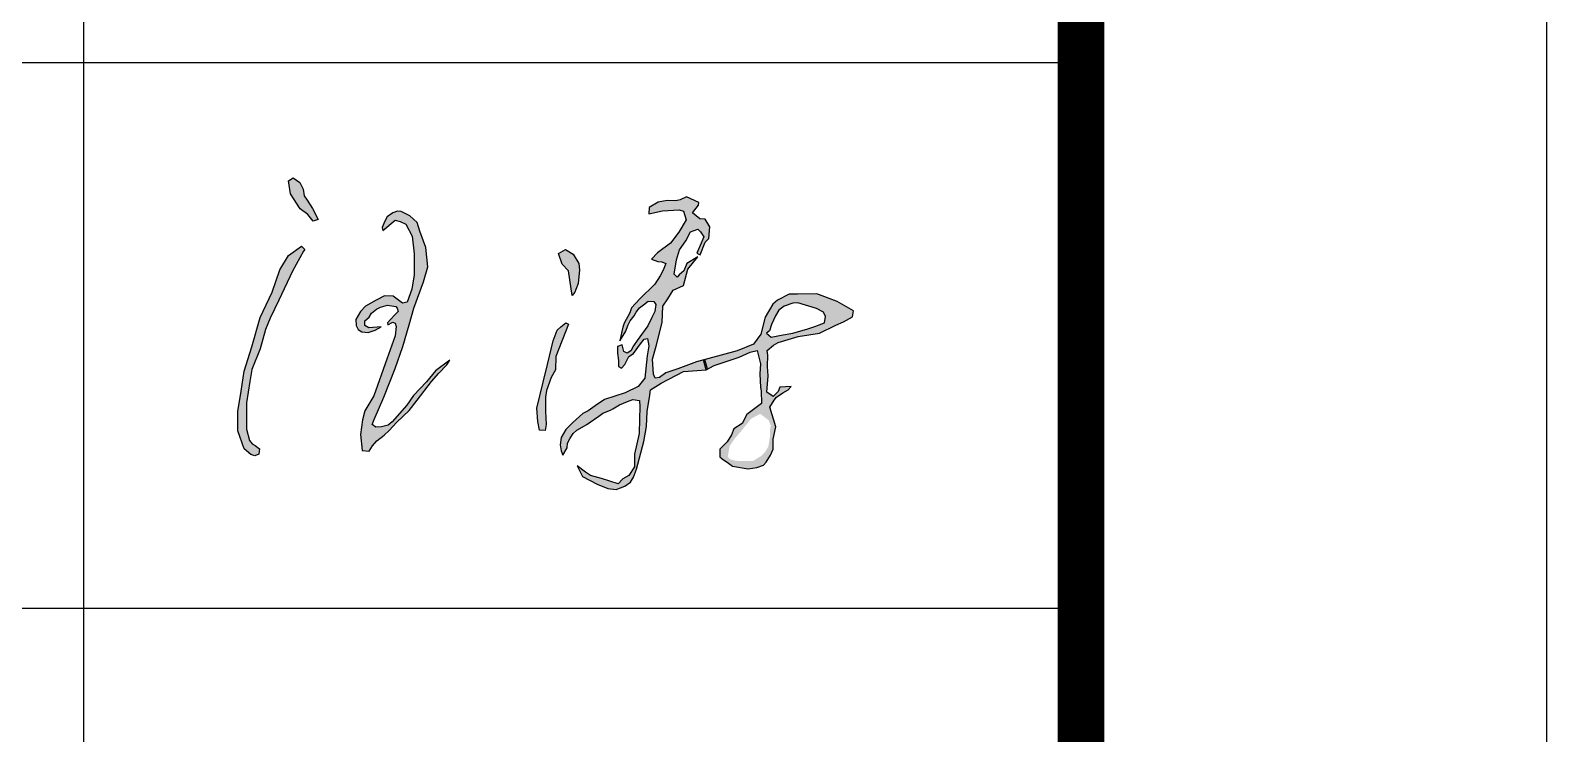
# Model space of a CAD drawing. Extents: x 1169373 to 1354985, y 649019 to 904199.
# Drawn here: x 1349775 to 1354985, y 693002 to 695417 of the extents above; entities that cross this region are included whole.
import ezdxf

# ---------------------------------------------------------------- set-up
doc = ezdxf.new("R2010")
doc.units = 0
doc.header["$LTSCALE"] = 1000
doc.header["$MEASUREMENT"] = 0
for name, color, linetype in [('PUB_TEXT', 7, 'Continuous'), ('PUB_TITLE', 4, 'Continuous'), ('图框', 7, 'Continuous')]:
    doc.layers.add(name, color=color, linetype=linetype)

msp = doc.modelspace()

# ---------------------------------------------------------------- hatches: boundary and pattern name
at = {"layer": 'PUB_TEXT'}
h = msp.add_hatch(color=4, dxfattribs=at)
h.paths.add_polyline_path([(1350676, 694590.1), (1350716.5, 694666), (1350706.5, 694675.9), (1350662.3, 694644.1), (1350631.7, 694594.4), (1350605.5, 694517.7), (1350563.9, 694430.8), (1350535.6, 694330.1), (1350509.5, 694246.2), (1350499.1, 694177.8), (1350487.5, 694108.7), (1350488, 694041.4), (1350509.2, 693979.7), (1350532, 693960), (1350546.2, 693956), (1350559.8, 693961.5), (1350561.9, 693980.2), (1350547.2, 693990.9), (1350530.2, 694001), (1350517.2, 694047.1), (1350517.9, 694137.4), (1350528.6, 694211.6), (1350536.3, 694251.9), (1350564.3, 694323.1), (1350582.3, 694390.3), (1350598.7, 694428.4), (1350628.3, 694490.3)])
h.paths.add_polyline_path([(1350726.3, 694833.5), (1350715.8, 694848.9), (1350711.7, 694871.6), (1350701.2, 694895.1), (1350678.4, 694910.5), (1350661.4, 694900), (1350668.7, 694855.4), (1350702, 694804.3), (1350728.7, 694784.8), (1350746.6, 694762.1), (1350763.6, 694767.8), (1350744.2, 694805.1)])
h = msp.add_hatch(color=4, dxfattribs=at)
h.paths.add_polyline_path([(1351942, 694205.5), (1352019, 694245), (1352096.4, 694251), (1352087.3, 694285.1), (1352063.7, 694278.8), (1351999.4, 694254.7), (1351958.4, 694241.3), (1351936.1, 694224.4), (1351921.8, 694222.6), (1351915.5, 694236.9), (1351912.9, 694287.7), (1351924.5, 694332.3), (1351945.9, 694414.3), (1351948.3, 694469.5), (1351965.2, 694495.5), (1351984, 694524.5), (1352019.5, 694540.6), (1352034.3, 694597.6), (1352068.8, 694639.9), (1352030.4, 694616.5), (1352020.6, 694591.8), (1352003.7, 694577.3), (1351997.6, 694569.4), (1351986.6, 694580), (1351994.9, 694629.2), (1352005.5, 694663.6), (1352026.6, 694694.8), (1352042.5, 694724.7), (1352068, 694734.4), (1352077.3, 694725.2), (1352089.2, 694708), (1352076.8, 694678.1), (1352068, 694659.6), (1352064.9, 694651.7), (1352076.8, 694646), (1352093.6, 694689.5), (1352105.9, 694702.3), (1352109, 694742.8), (1352093.3, 694768.2), (1352074.9, 694770.4), (1352050.4, 694790.5), (1352070.5, 694816.6), (1352072.2, 694825.5), (1352029.3, 694845), (1352008.1, 694835.5), (1351993.1, 694832.2), (1351962.5, 694833.3), (1351931.8, 694827.7), (1351901.2, 694809.4), (1351900, 694787.3), (1351947.3, 694797.5), (1352003.6, 694801.3), (1352019, 694796.2), (1352028, 694766.8), (1352002.4, 694724.6), (1351974.2, 694686.3), (1351929.4, 694653), (1351909, 694631.3), (1351931.3, 694623.4), (1351944.2, 694621.7), (1351958.4, 694616.8), (1351949, 694594.1), (1351939.3, 694574.1), (1351920.2, 694545.7), (1351869.3, 694495.5), (1351839.8, 694463.8), (1351834.5, 694447.6), (1351815.4, 694412), (1351810.9, 694397.6), (1351806.8, 694383.5), (1351800.5, 694350.6), (1351820.6, 694384.1), (1351827.3, 694403.1), (1351835.6, 694419.6), (1351849, 694437.3), (1351856.9, 694449.6), (1351868, 694464.5), (1351881.8, 694474.8), (1351898, 694487), (1351916.9, 694486.2), (1351924.4, 694475.2), (1351920, 694451.9), (1351910.6, 694431.4), (1351896.8, 694401.9), (1351859.7, 694351.8), (1351847.1, 694334.1), (1351837.6, 694316.3), (1351825, 694308.1), (1351813.5, 694314.8), (1351808.4, 694337.2), (1351791.9, 694331.9), (1351791.9, 694308.5), (1351795.4, 694283.1), (1351795.4, 694262.6), (1351806.3, 694257.1), (1351817.3, 694269.1), (1351831.3, 694297), (1351846.7, 694307.5), (1351871.7, 694340.4), (1351883.6, 694356.3), (1351895.6, 694358.8), (1351899.6, 694333.4), (1351894.1, 694299.5), (1351886.1, 694222.8), (1351863.7, 694194), (1351818.8, 694172.6), (1351748, 694149.6), (1351715.9, 694127.6), (1351691.9, 694110.6), (1351673, 694101.2), (1351638.3, 694070.5), (1351614.9, 694046.6), (1351598.6, 694019), (1351595.4, 693993.8), (1351599.2, 693973), (1351604.9, 693958), (1351619.3, 693983.1), (1351620, 693999.5), (1351630, 694016.4), (1351640.1, 694032.2), (1351652.7, 694044.1), (1351686.7, 694063.6), (1351694.9, 694069.3), (1351728.3, 694091.9), (1351742.1, 694102), (1351767.9, 694112.7), (1351776.1, 694117.7), (1351798.8, 694130.9), (1351827.1, 694142.2), (1351844.7, 694149.2), (1351867.4, 694146), (1351868.6, 694124.6), (1351867.4, 694083.1), (1351866.1, 694032.8), (1351851, 693961.3), (1351851, 693918.4), (1351831.3, 693888), (1351810.8, 693876.4), (1351794.6, 693859.4), (1351737.4, 693878.2), (1351698.9, 693888), (1351681.9, 693899.6), (1351654.1, 693922), (1351672, 693885.3), (1351721.8, 693858.8), (1351759, 693843.8), (1351787.3, 693840.2), (1351817.8, 693851.7), (1351837.2, 693865.9), (1351847.4, 693883.1), (1351857.6, 693910.1), (1351882.8, 694004.7), (1351892.2, 694056.2), (1351894.7, 694108.3), (1351899.8, 694144.2), (1351901.7, 694156.7), (1351905.4, 694183.1)])
h.paths.add_polyline_path([(1352210, 694294.2), (1352248.2, 694312.3), (1352272.3, 694317.3), (1352283.2, 694271.6), (1352281.8, 694237), (1352283.9, 694191.1), (1352285.3, 694179.1), (1352286.7, 694136.1), (1352236.4, 694098.3), (1352220.1, 694067.3), (1352191.9, 694048.2), (1352183.4, 694028.5), (1352169.3, 694003.8), (1352143.9, 693978.4), (1352143.9, 693953), (1352152.3, 693945.2), (1352173.5, 693930.4), (1352186.9, 693920.5), (1352240.6, 693911.3), (1352271, 693915.6), (1352294.3, 693924), (1352302.8, 693934.6), (1352317.6, 693957.9), (1352326.8, 693979.1), (1352326.8, 694012.9), (1352335.9, 694055.3), (1352315.5, 694123), (1352331, 694147), (1352338.8, 694156.9), (1352360.7, 694171.7), (1352379, 694182.3), (1352388.9, 694194.3), (1352349.8, 694191.6), (1352344.6, 694177.3), (1352326.8, 694159.2), (1352305.5, 694174.2), (1352310.4, 694230.3), (1352307.4, 694263), (1352308.9, 694302.1), (1352306.9, 694318), (1352328.3, 694336.3), (1352344.6, 694344.7), (1352412.6, 694365.2), (1352486.6, 694376.8), (1352542, 694404.5), (1352568.7, 694416.1), (1352600, 694433), (1352602.6, 694454.4), (1352546.4, 694486.5), (1352476.8, 694512.4), (1352410.8, 694511.5), (1352382.2, 694511.5), (1352342.1, 694490.1), (1352326, 694476.7), (1352300.1, 694432.1), (1352285, 694373.3), (1352259.1, 694339.4), (1352203.8, 694316.2), (1352092.8, 694286.6), (1352101.6, 694253.8), (1352124.6, 694266.1)])
h.paths.add_polyline_path([(1352303.7, 694377.6), (1352314.7, 694385.2), (1352321.6, 694407.1), (1352334.7, 694436.4), (1352346, 694455.8), (1352364.7, 694469.5), (1352394.7, 694480.1), (1352411.6, 694481.4), (1352475.7, 694462.5), (1352500.4, 694449.7), (1352507.3, 694434.4), (1352502.9, 694412.6), (1352470.3, 694399.8), (1352446.5, 694391.9), (1352394.2, 694377.1), (1352355.1, 694370.2), (1352320.5, 694363.7)], flags=16)
h.paths.add_polyline_path([(1352267.4, 694092.3), (1352282.4, 694100.1), (1352310.8, 694079), (1352319.1, 694059), (1352315.8, 694043.4), (1352315.8, 694020.1), (1352310.2, 693987.3), (1352299.7, 693969.5), (1352286.3, 693955.7), (1352258, 693938.4), (1352209.6, 693937.9), (1352193.5, 693940.1), (1352179.5, 693944), (1352171.2, 693951.8), (1352177.3, 693989.5), (1352195.7, 694016.2), (1352219, 694042.9), (1352250.7, 694082.9)], flags=16)
h.paths.add_polyline_path([(1352092.8, 694286.6), (1352087.3, 694285.1), (1352096.4, 694251), (1352101.6, 694253.8)], flags=17)
msp.add_hatch(color=4, dxfattribs=at).paths.add_polyline_path([(1351032.3, 694400.4), (1351027.9, 694367.9), (1351000.2, 694287.9), (1350954.9, 694162.2), (1350924.1, 694109.9), (1350916.2, 694079.1), (1350909.1, 694029), (1350914.8, 693974.5), (1350939.2, 693972.4), (1350950.6, 693990.3), (1350965.7, 694007.5), (1350990.8, 694026.8), (1351008, 694042.6), (1351034.5, 694071.2), (1351076.8, 694112.1), (1351103.4, 694147.2), (1351152.8, 694211.6), (1351177.9, 694239.6), (1351205.9, 694268.9), (1351216.6, 694284), (1351166.6, 694248.3), (1351135.9, 694209.5), (1351091.7, 694162.9), (1351068.3, 694129.7), (1351017.9, 694072.8), (1351004.4, 694061.2), (1350981.6, 694055.8), (1350961.9, 694054.9), (1350949.8, 694063.4), (1350956.1, 694080.9), (1350989.4, 694157.1), (1351028.2, 694256.3), (1351054.8, 694330.9), (1351076.3, 694405.5), (1351092.1, 694463.2), (1351125.1, 694553.3), (1351140.2, 694605), (1351133.3, 694671.5), (1351112.7, 694727.7), (1351103.7, 694757.8), (1351079.1, 694779.9), (1351049.4, 694795.4), (1351035.9, 694796.5), (1351020.3, 694790.9), (1351001.2, 694776.4), (1350993.2, 694762.3), (1350984.1, 694739.7), (1350985.4, 694730.4), (1351027.8, 694765.8), (1351046, 694760.3), (1351065.1, 694751.3), (1351086.9, 694710.3), (1351094, 694649.3), (1351093.5, 694577.2), (1351085.4, 694528), (1351069.2, 694483.6), (1351053.6, 694480.8), (1351021.1, 694503.8), (1350991.7, 694505.7), (1350963, 694490.9), (1350926.3, 694469.5), (1350909.6, 694451.4), (1350893.7, 694424.2), (1350894.4, 694403.6), (1350901.1, 694389.8), (1350913.5, 694382.3), (1350935.2, 694379.5), (1350960, 694387.3), (1350979.8, 694398.6), (1350938.3, 694395.8), (1350923.8, 694403.6), (1350924.2, 694419.6), (1350938.7, 694432), (1350946.5, 694445.4), (1350971.8, 694465.2), (1351001.8, 694473.4), (1351033.8, 694468.6), (1351038.4, 694451.4), (1351027.4, 694440.5), (1351012.5, 694424.2), (1351002.2, 694412.8), (1351003.6, 694406.1), (1351026.1, 694417.3)])
h = msp.add_hatch(color=4, dxfattribs=at)
h.paths.add_polyline_path([(1351614.6, 694412.5), (1351597, 694399.5), (1351585, 694387), (1351571, 694350.9), (1351551.4, 694269.5), (1351537.3, 694208.7), (1351514.8, 694119.7), (1351518.1, 694074.1), (1351524.3, 694044.3), (1351543.5, 694043.2), (1351547.4, 694064), (1351544.6, 694109.6), (1351545.1, 694157.3), (1351548.2, 694180.2), (1351564.1, 694225.5), (1351578.9, 694251.7), (1351580.1, 694297.3), (1351624.4, 694408.6)])
h.paths.add_polyline_path([(1351623.7, 694591.6), (1351628.4, 694560.2), (1351636.4, 694506.5), (1351645.2, 694518.5), (1351649.2, 694527.3), (1351657.3, 694547.4), (1351662.1, 694594.7), (1351658.9, 694616.4), (1351639.6, 694648.5), (1351613.1, 694664.5), (1351589, 694650.9), (1351601.9, 694614)])

# ---------------------------------------------------------------- linework, layer by layer
at = {"layer": 'PUB_TEXT', "color": 4}
for p, q in [((1352096.4, 694251), (1352087.3, 694285.1)), ((1352101.6, 694253.8), (1352092.8, 694286.6))]:
    msp.add_line(p, q, dxfattribs=at)
for points in [[(1350702, 694804.3), (1350668.7, 694855.4), (1350661.4, 694900), (1350678.4, 694910.5), (1350701.2, 694895.1), (1350711.7, 694871.6), (1350715.8, 694848.9), (1350726.3, 694833.5), (1350744.2, 694805.1), (1350763.6, 694767.8), (1350746.6, 694762.1), (1350728.7, 694784.8), (1350702, 694804.3)], [(1350985.4, 694730.4), (1351027.8, 694765.8), (1351046, 694760.3), (1351065.1, 694751.3), (1351086.9, 694710.3), (1351094, 694649.3), (1351093.5, 694577.2), (1351085.4, 694528), (1351069.2, 694483.6), (1351053.6, 694480.8), (1351021.1, 694503.8), (1350991.7, 694505.7), (1350963, 694490.9), (1350926.3, 694469.5), (1350909.6, 694451.4), (1350893.7, 694424.2), (1350894.4, 694403.6), (1350901.1, 694389.8), (1350913.5, 694382.3), (1350935.2, 694379.5), (1350960, 694387.3), (1350979.8, 694398.6), (1350938.3, 694395.8), (1350923.8, 694403.6), (1350924.2, 694419.6), (1350938.7, 694432), (1350946.5, 694445.4), (1350964.2, 694459.2), (1350977.4, 694466.7), (1351001.8, 694473.4), (1351030.2, 694469.2), (1351035.2, 694463.5), (1351038.4, 694451.4), (1351027.4, 694440.5), (1351012.5, 694424.2), (1351002.2, 694412.8), (1351003.6, 694406.1), (1351020.6, 694414.6), (1351028.4, 694411), (1351032.3, 694400.4), (1351027.9, 694367.9), (1351000.2, 694287.9), (1350954.9, 694162.2), (1350924.1, 694109.9), (1350916.2, 694079.1), (1350909.1, 694029), (1350914.8, 693974.5), (1350939.2, 693972.4), (1350950.6, 693990.3), (1350965.7, 694007.5), (1350990.8, 694026.8), (1351008, 694042.6), (1351034.5, 694071.2), (1351076.8, 694112.1), (1351103.4, 694147.2), (1351152.8, 694211.6), (1351177.9, 694239.6), (1351205.9, 694268.9), (1351216.6, 694284), (1351166.6, 694248.3), (1351135.9, 694209.5), (1351091.7, 694162.9), (1351068.3, 694129.7), (1351017.9, 694072.8), (1351004.4, 694061.2), (1350981.6, 694055.8), (1350961.9, 694054.9), (1350949.8, 694063.4), (1350956.1, 694080.9), (1350989.4, 694157.1), (1351028.2, 694256.3), (1351054.8, 694330.9), (1351076.3, 694405.5), (1351092.1, 694463.2), (1351125.1, 694553.3), (1351140.2, 694605), (1351133.3, 694671.5), (1351112.7, 694727.7), (1351103.7, 694757.8), (1351079.1, 694779.9), (1351049.4, 694795.4), (1351035.9, 694796.5), (1351020.3, 694790.9), (1351001.2, 694776.4), (1350993.2, 694762.3), (1350984.1, 694739.7), (1350984.1, 694739.7), (1350985.4, 694730.4)], [(1350712.9, 694659.3), (1350676, 694590.1), (1350628.3, 694490.3), (1350598.7, 694428.4), (1350582.3, 694390.3), (1350564.3, 694323.1), (1350536.3, 694251.9), (1350528.6, 694211.6), (1350517.9, 694137.4), (1350517.2, 694047.1), (1350528, 694009.1), (1350537.1, 693996.9), (1350547.2, 693990.9), (1350561.9, 693980.2), (1350561.9, 693980.2), (1350559.8, 693961.5), (1350546.2, 693956), (1350532, 693960), (1350509.2, 693979.7), (1350488, 694041.4), (1350487.5, 694108.7), (1350499.1, 694177.8), (1350509.5, 694246.2), (1350535.6, 694330.1), (1350563.9, 694430.8), (1350605.5, 694517.7), (1350631.7, 694594.4), (1350662.3, 694644.1), (1350706.5, 694675.9), (1350717.7, 694664.8), (1350712.9, 694659.3)], [(1351636.4, 694506.5), (1351628.4, 694560.2), (1351623.7, 694591.6), (1351601.9, 694614), (1351589, 694650.9), (1351613.1, 694664.5), (1351639.6, 694648.5), (1351658.9, 694616.4), (1351662.1, 694594.7), (1351657.3, 694547.4), (1351649.2, 694527.3), (1351645.2, 694518.5), (1351636.4, 694506.5)], [(1352303.7, 694377.6), (1352320.5, 694363.7), (1352355.1, 694370.2), (1352394.2, 694377.1), (1352446.5, 694391.9), (1352470.3, 694399.8), (1352502.9, 694412.6), (1352507.3, 694434.4), (1352500.4, 694449.7), (1352475.7, 694462.5), (1352411.6, 694481.4), (1352394.7, 694480.1), (1352364.7, 694469.5), (1352346, 694455.8), (1352334.7, 694436.4), (1352321.6, 694407.1), (1352314.7, 694385.2), (1352303.7, 694377.6)], [(1351624.4, 694408.6), (1351580.1, 694297.3), (1351578.9, 694251.7), (1351564.1, 694225.5), (1351548.2, 694180.2), (1351545.1, 694157.3), (1351544.6, 694109.6), (1351547.4, 694064), (1351543.5, 694043.2), (1351543.5, 694043.2), (1351524.3, 694044.3), (1351518.1, 694074.1), (1351514.8, 694119.7), (1351537.3, 694208.7), (1351551.4, 694269.5), (1351571, 694350.9), (1351585, 694387), (1351597, 694399.5), (1351614.6, 694412.5), (1351624.4, 694408.6)]]:
    msp.add_lwpolyline(points, dxfattribs=at)
msp.add_lwpolyline([(1351900, 694787.3), (1351947.3, 694797.5), (1352003.6, 694801.3), (1352019, 694796.2), (1352028, 694766.8), (1352002.4, 694724.6), (1351974.2, 694686.3), (1351929.4, 694653), (1351929.4, 694653), (1351909, 694631.3), (1351931.3, 694623.4), (1351944.2, 694621.7), (1351958.4, 694616.8), (1351949, 694594.1), (1351939.3, 694574.1), (1351920.2, 694545.7), (1351869.3, 694495.5), (1351839.8, 694463.8), (1351834.5, 694447.6), (1351815.4, 694412), (1351810.9, 694397.6), (1351806.8, 694383.5), (1351800.5, 694350.6), (1351820.6, 694384.1), (1351827.3, 694403.1), (1351835.6, 694419.6), (1351849, 694437.3), (1351856.9, 694449.6), (1351868, 694464.5), (1351881.8, 694474.8), (1351898, 694487), (1351916.9, 694486.2), (1351924.4, 694475.2), (1351920, 694451.9), (1351910.6, 694431.4), (1351896.8, 694401.9), (1351859.7, 694351.8), (1351847.1, 694334.1), (1351837.6, 694316.3), (1351825, 694308.1), (1351813.5, 694314.8), (1351808.4, 694337.2), (1351791.9, 694331.9), (1351791.9, 694308.5), (1351795.4, 694283.1), (1351795.4, 694262.6), (1351806.3, 694257.1), (1351817.3, 694269.1), (1351831.3, 694297), (1351846.7, 694307.5), (1351871.7, 694340.4), (1351883.6, 694356.3), (1351895.6, 694358.8), (1351899.6, 694333.4), (1351894.1, 694299.5), (1351886.1, 694222.8), (1351863.7, 694194), (1351818.8, 694172.6), (1351748, 694149.6), (1351715.9, 694127.6), (1351691.9, 694110.6), (1351673, 694101.2), (1351638.3, 694070.5), (1351614.9, 694046.6), (1351598.6, 694019), (1351595.4, 693993.8), (1351599.2, 693973), (1351604.9, 693958), (1351604.9, 693958), (1351619.3, 693983.1), (1351620, 693999.5), (1351630, 694016.4), (1351640.1, 694032.2), (1351652.7, 694044.1), (1351686.7, 694063.6), (1351694.9, 694069.3), (1351728.3, 694091.9), (1351742.1, 694102), (1351767.9, 694112.7), (1351776.1, 694117.7), (1351798.8, 694130.9), (1351827.1, 694142.2), (1351844.7, 694149.2), (1351867.4, 694146), (1351868.6, 694124.6), (1351867.4, 694083.1), (1351866.1, 694032.8), (1351851, 693961.3), (1351851, 693918.4), (1351831.3, 693888), (1351810.8, 693876.4), (1351794.6, 693859.4), (1351737.4, 693878.2), (1351698.9, 693888), (1351681.9, 693899.6), (1351654.1, 693922), (1351654.1, 693922), (1351672, 693885.3), (1351721.8, 693858.8), (1351759, 693843.8), (1351787.3, 693840.2), (1351817.8, 693851.7), (1351837.2, 693865.9), (1351847.4, 693883.1), (1351857.6, 693910.1), (1351882.8, 694004.7), (1351892.2, 694056.2), (1351894.7, 694108.3), (1351899.8, 694144.2), (1351901.7, 694156.7), (1351905.4, 694183.1), (1351942, 694205.5), (1352019, 694245), (1352096.4, 694251), (1352124.6, 694266.1), (1352210, 694294.2), (1352248.2, 694312.3), (1352272.3, 694317.3), (1352283.2, 694271.6), (1352281.8, 694237), (1352283.9, 694191.1), (1352285.3, 694179.1), (1352286.7, 694136.1), (1352236.4, 694098.3), (1352220.1, 694067.3), (1352191.9, 694048.2), (1352183.4, 694028.5), (1352169.3, 694003.8), (1352143.9, 693978.4), (1352143.9, 693953), (1352152.3, 693945.2), (1352173.5, 693930.4), (1352186.9, 693920.5), (1352240.6, 693911.3), (1352271, 693915.6), (1352294.3, 693924), (1352302.8, 693934.6), (1352317.6, 693957.9), (1352326.8, 693979.1), (1352326.8, 694012.9), (1352335.9, 694055.3), (1352315.5, 694123), (1352331, 694147), (1352338.8, 694156.9), (1352360.7, 694171.7), (1352379, 694182.3), (1352388.9, 694194.3), (1352349.8, 694191.6), (1352344.6, 694177.3), (1352326.8, 694159.2), (1352305.5, 694174.2), (1352310.4, 694230.3), (1352307.4, 694263), (1352308.9, 694302.1), (1352306.9, 694318), (1352328.3, 694336.3), (1352344.6, 694344.7), (1352412.6, 694365.2), (1352486.6, 694376.8), (1352542, 694404.5), (1352568.7, 694416.1), (1352600, 694433), (1352602.6, 694454.4), (1352546.4, 694486.5), (1352546.4, 694486.5), (1352476.8, 694512.4), (1352410.8, 694511.5), (1352382.2, 694511.5), (1352342.1, 694490.1), (1352326, 694476.7), (1352300.1, 694432.1), (1352285, 694373.3), (1352285, 694373.3), (1352259.1, 694339.4), (1352203.8, 694316.2), (1352063.7, 694278.8), (1351999.4, 694254.7), (1351958.4, 694241.3), (1351936.1, 694224.4), (1351921.8, 694222.6), (1351915.5, 694236.9), (1351912.9, 694287.7), (1351924.5, 694332.3), (1351945.9, 694414.3), (1351948.3, 694469.5), (1351965.2, 694495.5), (1351984, 694524.5), (1352019.5, 694540.6), (1352034.3, 694597.6), (1352068.8, 694639.9), (1352030.4, 694616.5), (1352020.6, 694591.8), (1352003.7, 694577.3), (1351997.6, 694569.4), (1351986.6, 694580), (1351994.9, 694629.2), (1352005.5, 694663.6), (1352026.6, 694694.8), (1352042.5, 694724.7), (1352068, 694734.4), (1352077.3, 694725.2), (1352089.2, 694708), (1352076.8, 694678.1), (1352068, 694659.6), (1352064.9, 694651.7), (1352076.8, 694646), (1352093.6, 694689.5), (1352105.9, 694702.3), (1352109, 694742.8), (1352093.3, 694768.2), (1352074.9, 694770.4), (1352050.4, 694790.5), (1352070.5, 694816.6), (1352072.2, 694825.5), (1352029.3, 694845), (1352008.1, 694835.5), (1351993.1, 694832.2), (1351962.5, 694833.3), (1351931.8, 694827.7), (1351901.2, 694809.4), (1351900, 694787.3)], close=True, dxfattribs=at)
at = {"layer": 'PUB_TITLE'}
msp.add_lwpolyline([(1236104.7, 649018.7), (1354984.7, 649018.7), (1354984.7, 716218.7), (1236104.7, 716218.7)], close=True, dxfattribs=at)
at = {"layer": 'PUB_TITLE', "const_width": 160}
msp.add_lwpolyline([(1240104.7, 650618.7), (1353384.7, 650618.7), (1353384.7, 714618.7), (1240104.7, 714618.7)], close=True, dxfattribs=at)
at = {"layer": '图框', "color": 0}
for p, q in [((1344264.7, 695306.5), (1353349.5, 695306.5)), ((1344264.7, 693432.5), (1353349.5, 693432.5))]:
    msp.add_line(p, q, dxfattribs=at)
at = {"layer": '图框', "color": 4, "const_width": 157.7}
msp.add_lwpolyline([(1344264.7, 714618.7), (1353384.7, 714618.7), (1353384.7, 650618.7), (1344264.7, 650618.7)], close=True, dxfattribs=at)
at = {"layer": '图框', "color": 0}
msp.add_lwpolyline([(1349959, 689996.7), (1349959, 700616.4)], dxfattribs=at)

doc.saveas('drawing.dxf')
